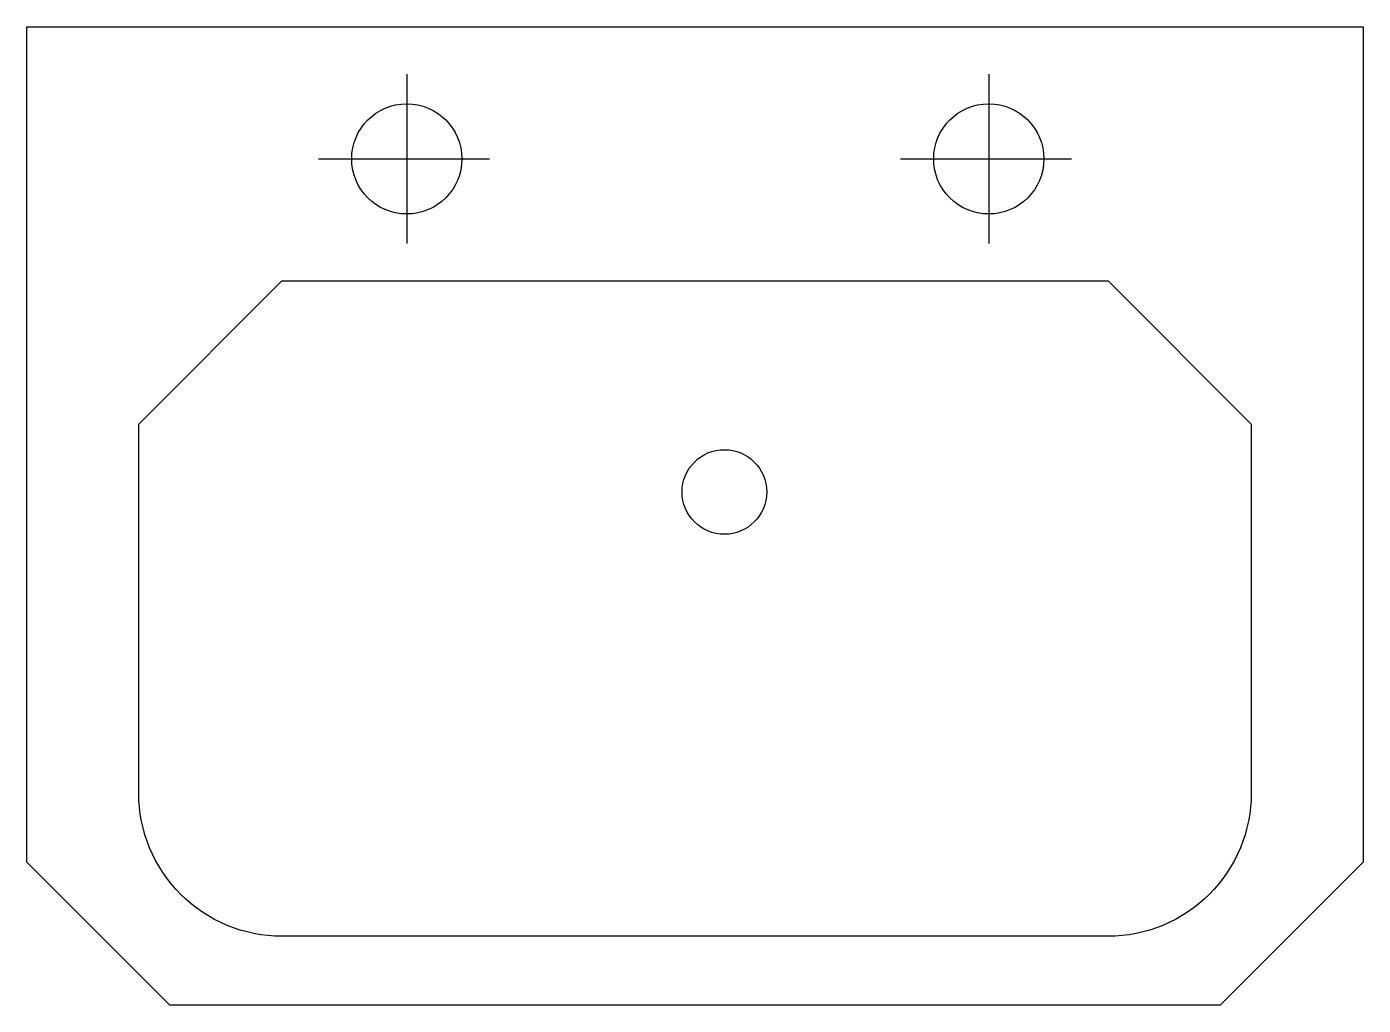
# Model space of a CAD drawing. Extents: x -280 to 280, y -410 to 0.
import ezdxf

# ---------------------------------------------------------------- set-up
doc = ezdxf.new("R2010")
doc.units = 0
doc.header["$LTSCALE"] = 100
doc.layers.get('0').update_dxf_attribs({"linetype": 'CONTINUOUS'})

msp = doc.modelspace()

# ---------------------------------------------------------------- linework, layer by layer
at = {"color": 0}
for p, q in [((-120.77, -19.94), (-120.77, -90.82)), ((123.08, -19.94), (123.08, -90.82)), ((-157.69, -55.38), (-86.15, -55.38)), ((86.15, -55.38), (157.69, -55.38))]:
    msp.add_line(p, q, dxfattribs=at)
msp.add_lwpolyline([(-280, 0), (280, 0), (280, -350), (220, -410), (-220, -410), (-280, -350)], close=True, dxfattribs=at)
msp.add_lwpolyline([(-173.08, -106.46), (173.08, -106.46), (233.08, -166.46), (233.08, -321.08, -0.414214), (173.08, -381.08), (-173.08, -381.08, -0.414214), (-233.08, -321.08), (-233.08, -166.46)], format="xyb", close=True, dxfattribs=at)
for centre, radius in [((-120.77, -55.38), 23.08), ((123.08, -55.38), 23.08), ((12.31, -194.93), 17.72)]:
    msp.add_circle(centre, radius, dxfattribs=at)

doc.saveas('drawing.dxf')
